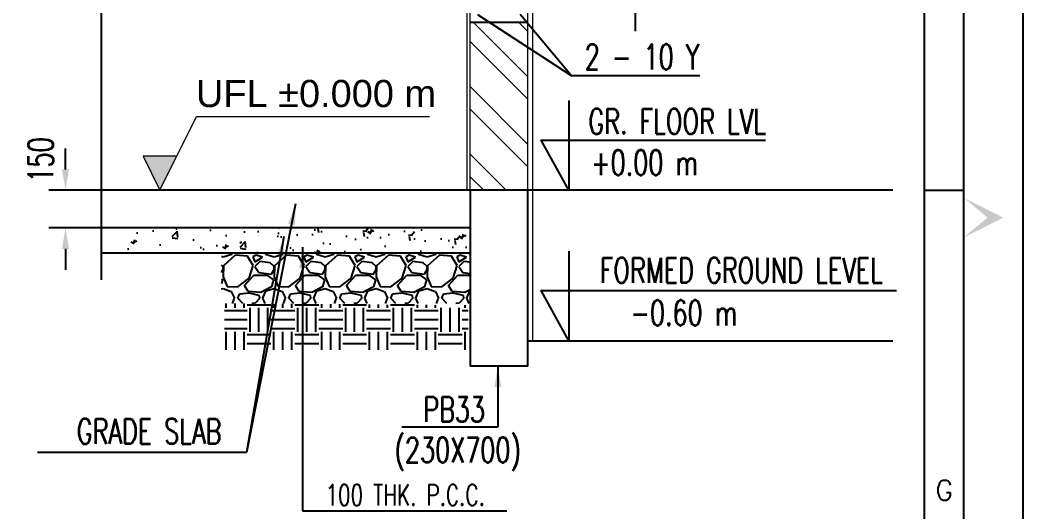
# Model space of a CAD drawing. Header units: millimetres. Extents: x 2659630 to 6742168, y -2425387 to -732288.
# Drawn here: x 2942680 to 2954664, y -945747 to -939868 of the extents above; entities that cross this region are included whole.
import ezdxf
from ezdxf.enums import TextEntityAlignment as Align

# ---------------------------------------------------------------- set-up
doc = ezdxf.new("R2010")
doc.units = ezdxf.units.MM
doc.header["$PDMODE"] = 35
doc.header["$PDSIZE"] = -25
for name, color, linetype in [('A-EARTH FILL', 1, 'Continuous'), ('A-RUBBLE', 1, 'Continuous'), ('PNA', 8, 'Continuous'), ('S-BEAM NO', 3, 'Continuous'), ('S-BEAM OUTER', 4, 'Continuous'), ('S-BRECK LINE', 8, 'Continuous'), ('S-DIM-1', 5, 'Continuous'), ('S-LEVEL SECTION', 3, 'Continuous'), ('S-PCC', 9, 'Continuous')]:
    doc.layers.add(name, color=color, linetype=linetype)
for name, color, linetype, lineweight in [('A-PLASTER', 50, 'Continuous', 0), ('A-WALL', 113, 'Continuous', 9), ('A-WALL-PATT', 111, 'Continuous', 0), ('G-ANNO-DIMS', 111, 'Continuous', 9)]:
    doc.layers.add(name, color=color, linetype=linetype, lineweight=lineweight)
doc.styles.add('Arial_5', font='arial.ttf', dxfattribs={"height": 108.188623})
doc.styles.add('ROMANS', font='r.shx', dxfattribs={"width": 0.7})
doc.dimstyles.new('dim33.33', dxfattribs={"dimtxt": 250, "dimasz": 250, "dimexe": 200, "dimexo": 200, "dimgap": 100, "dimtad": 1, "dimdec": 0, "dimlfac": 0.333331, "dimzin": 0, "dimdsep": 46, "dimtxsty": 'ROMANS', "dimcen": 0, "dimclrd": 5, "dimclre": 5, "dimclrt": 4, "dimadec": 0, "dimazin": 0, "dimtfac": 1, "dimtdec": 0, "dimtix": 1, "dimtofl": 0, "dimtmove": 2, "dimatfit": 3, "dimfxl": 1, "dimtolj": 1, "dimtzin": 0, "dimlwd": -1, "dimlwe": -1, "dimarcsym": 0})
pattern_1 = [(228.012787, (2484074.004, -1099862.13), (-4876.8000004, -5486.3999997), [82.01315, -8119.3161]), (184.969741, (2484019.14, -1099923.092), (7315.1999971, 609.6000347), [140.7371, -13932.9717]), (132.510447, (2483878.932, -1099935.284), (6096.0000026, -6705.5999977), [99.2356, -9824.3335]), (267.273689, (2483641.188, -1100087.684), (609.6000013, 12192), [128.1611, -12687.945]), (292.833654, (2483635.092, -1100215.7), (-3048.0000003, 7315.1999999), [125.6721, -12441.55386]), (357.273689, (2483683.86, -1100331.524), (-12192, 609.6000013), [128.1611, -12687.945]), (37.6942405, (2483811.876, -1100337.62), (-7924.7999996, -6096.0000005), [169.4865, -16779.1477]), (72.2553284, (2483945.988, -1100233.988), (4267.2000011, 13411.1999996), [160.0127, -15841.2616]), (121.4295656, (2483994.756, -1100081.588), (-4876.8000007, 7924.7999996), [128.5951, -12730.931]), (175.236358, (2483927.7, -1099971.86), (6705.6, -609.600001), [146.8112, -7193.7449]), (222.397438, (2483781.396, -1099959.668), (-7315.1999998, -6705.60000026), [189.8587, -18796.0254]), (138.814075, (2484244.69, -1100093.78), (-4267.2, 3657.6), [64.8011, -6415.3358]), (171.4692344, (2484195.924, -1100051.108), (7924.8000002, -1219.1999986), [123.2837, -12205.11336]), (225, (2484074, -1100032.8), (0, -609.6), [86.21024, -775.89435]), (203.19859, (2484031.33, -1099959.67), (3048, 1219.2), [46.4259, -4596.1494]), (291.80141, (2483988.66, -1099977.96), (-609.6, 1828.8), [65.65575, -3217.1407]), (30.963757, (2484013.04, -1100038.92), (1828.8, 1219.2), [106.6367, -3447.91156]), (161.56505, (2484104.48, -1099984.05), (1219.2, -609.6), [77.1089, -1850.61555]), (16.38954, (2483635.092, -1099977.956), (6096, 1828.8), [108.0211, -10694.1184]), (70.346176, (2483738.724, -1099947.476), (-2438.4000002, -6705.6), [90.62375, -8971.73176]), (293.19859, (2484104.484, -1099862.13), (-1219.2, 3048), [92.8512, -4549.72406]), (343.61046, (2484141.06, -1099947.476), (-6096.0000001, 1828.7999996), [108.0211, -10694.1184]), (339.443955, (2483635.09, -1100355.91), (-3048, 1219.2), [104.16845, -5104.2562]), (294.775141, (2483732.63, -1100392.484), (-3048.0000036, 6705.5999984), [87.2813, -8640.8624]), (66.80141, (2484110.58, -1100471.73), (1219.2, 3048), [92.8512, -4549.72406]), (17.354025, (2484147.156, -1100386.388), (-7924.7999998, -2438.4000005), [102.18786, -10116.5702]), (69.443955, (2483811.876, -1100471.73), (-1219.2, -3048), [52.0842, -5156.34046]), (101.309932, (2484074, -1100471.73), (-609.6, 2438.4), [31.0835, -3077.2788]), (165.963757, (2484067.91, -1100441.25), (1828.8, -609.6), [125.6721, -2387.7731]), (186.009006, (2483945.988, -1100410.772), (6096, 609.6000003), [116.4641, -11529.9276]), (303.690068, (2484013.04, -1100093.78), (-609.6, 1219.2), [87.9177, -2110.0263]), (353.1572266, (2484061.812, -1100166.932), (10363.2000001, -1219.1999995), [153.4936, -15195.8422]), (60.945396, (2484214.21, -1100185.22), (-2438.4, -4267.2), [62.762, -6213.45416]), (90, (2484244.7, -1100130.36), (-609.6, 609.6), [36.576, -573.024]), (120.256437, (2483933.796, -1100392.484), (2438.3999997, -4267.2), [84.6881, -8384.1458]), (48.012787, (2483891.124, -1100319.33), (4876.8000004, 5486.3999996), [164.0263, -8037.3029]), (0, (2484000.85, -1100197.4), (609.6, 609.6), [158.496, -451.104]), (325.3048465, (2484159.35, -1100197.41), (6096.0000023, -4267.1999967), [96.3863, -9542.236]), (254.054604, (2484238.6, -1100252.28), (-609.6, -2438.4), [88.759, -4349.196]), (207.6459754, (2484214.212, -1100337.62), (-11582.4000004, -6095.9999992), [144.5148, -14306.99146]), (175.426079, (2484086.196, -1100404.676), (-7924.8, 609.6), [152.8871, -15135.80315])]
pattern_2 = [(90, (5480530.2, -1100471.73), (-285.75, 285.75), [285.75, -285.75]), (90, (5480423.03, -1100471.73), (-285.75, 285.75), [285.75, -285.75]), (90, (5480315.87, -1100471.73), (-285.75, 285.75), [285.75, -285.75]), (180, (5480280.16, -1100436), (-285.75, -285.75), [285.75, -285.75]), (180, (5480280.16, -1100328.86), (-285.75, -285.75), [285.75, -285.75]), (180, (5480280.16, -1100221.7), (-285.75, -285.75), [285.75, -285.75])]
pattern_3 = [(135, (3565796.16, -1100408.7), (-404.1115, -404.1115), []), (135, (3565796.16, -1100139.3), (-404.1115, -404.1115), [])]
pattern_4 = [(50, (-6436145.54, 1541513), (546.554007, -47.817257), [57.15, -628.65]), (355, (-6436145.54, 1541513), (-105.728478, 573.16993), [45.72, -502.92]), (100.451, (-6436100, 1541509.03), (440.827505, 525.350063), [48.57, -534.27]), (46.1842, (-6436145.54, 1541665.4), (813.237123, -126.126984), [85.725, -942.975]), (96.6356, (-6436077.8, 1541654.9), (712.212703, 742.27667), [72.855, -801.405]), (351.184, (-6436145.54, 1541665.4), (712.21382, 742.27535), [68.58, -754.38]), (21, (-6436069.34, 1541627.3), (454.84464, -306.796556), [57.15, -628.65]), (326, (-6436069.34, 1541627.3), (185.406085, 552.563898), [45.72, -502.92]), (71.4514, (-6436031.44, 1541601.75), (640.249472, 245.768573), [48.57, -534.27]), (37.5, (-6436145.54, 1541513.01), (9.2658098, 253.6651166), [0, -496.824, 0, -510.54, 0, -504.825]), (7.5, (-6436145.54, 1541513.01), (200.4589875, 300.5417245), [0, -291.084, 0, -485.394, 0, -192.405]), (327.5, (-6436315.47, 1541513.01), (406.7717855, -17.186232), [0, -190.5, 0, -594.36, 0, -788.67]), (317.5, (-6436391.67, 1541513), (444.387544, 76.279473), [0, -247.65, 0, -394.716, 0, -560.07])]

# ---------------------------------------------------------------- blocks, each defined once
blk = doc.blocks.new('Spot section')
at = {"layer": 'G-ANNO-DIMS'}
h = blk.add_hatch(color=256, dxfattribs=at)
h.dxf.hatch_style = 1
h.paths.add_polyline_path([(0, 135.6), (67.3, 0), (134.5, 135.6)])
blk.add_lwpolyline([(134.5, 135.6), (0, 135.6), (67.3, 0), (213.2, 294.3), (1141.2, 294.3)], dxfattribs=at)
blk = doc.blocks.new('*D873')
at = {"layer": 'Defpoints', "color": 0, "ltscale": 2500}
for p in [(2949168, -939202), (2949168, -939502), (2950030, -939502)]:
    blk.add_point(p, dxfattribs=at)
at = {"layer": 'S-DIM-1', "color": 5}
for p, q in [((2950030, -938952), (2950030, -938702)), ((2949368, -939202), (2950230, -939202)), ((2949368, -939502), (2950230, -939502)), ((2950030, -939752), (2950030, -940002))]:
    blk.add_line(p, q, dxfattribs=at)
at = {"layer": 'S-DIM-1', "color": 5, "ltscale": 2500}
for points in [[(2949989, -938952), (2950072, -938952), (2950030, -939202)], [(2950072, -939752), (2949989, -939752), (2950030, -939502)]]:
    blk.add_solid(points, dxfattribs=at)
at = {"layer": 'S-DIM-1', "color": 4, "ltscale": 2500, "insert": (2949787, -938793), "char_height": 250, "attachment_point": 5, "rotation": 90, "style": 'ROMANS'}
blk.add_mtext('\\A1;{\\H1.2x;100}', dxfattribs=at)
blk = doc.blocks.new('*D883')
at = {"layer": 'Defpoints', "color": 0, "ltscale": 2500}
for p in [(2943853, -941902), (2943223, -942352), (2943853, -942352)]:
    blk.add_point(p, dxfattribs=at)
at = {"layer": 'S-DIM-1', "color": 5}
for p, q in [((2943223, -941652), (2943223, -941402)), ((2943653, -941902), (2943023, -941902)), ((2943653, -942352), (2943023, -942352)), ((2943223, -942602), (2943223, -942852))]:
    blk.add_line(p, q, dxfattribs=at)
at = {"layer": 'S-DIM-1', "color": 5, "ltscale": 2500}
for points in [[(2943181, -941652), (2943265, -941652), (2943223, -941902)], [(2943265, -942602), (2943181, -942602), (2943223, -942352)]]:
    blk.add_solid(points, dxfattribs=at)
at = {"layer": 'S-DIM-1', "color": 4, "ltscale": 2500, "insert": (2942926, -941539), "char_height": 250, "attachment_point": 5, "rotation": 90, "style": 'ROMANS'}
blk.add_mtext('\\A1;{\\H1.2x;150}', dxfattribs=at)
blk = doc.blocks.new('*D891')
at = {"layer": 'Defpoints', "color": 0, "ltscale": 2500}
for p in [(2949168, -939202), (2949168, -939502), (2950030, -939502)]:
    blk.add_point(p, dxfattribs=at)
at = {"layer": 'S-DIM-1', "color": 5}
for p, q in [((2950030, -938952), (2950030, -938702)), ((2949368, -939202), (2950230, -939202)), ((2949368, -939502), (2950230, -939502)), ((2950030, -939752), (2950030, -940002))]:
    blk.add_line(p, q, dxfattribs=at)
at = {"layer": 'S-DIM-1', "color": 5, "ltscale": 2500}
for points in [[(2949989, -938952), (2950072, -938952), (2950030, -939202)], [(2950072, -939752), (2949989, -939752), (2950030, -939502)]]:
    blk.add_solid(points, dxfattribs=at)
at = {"layer": 'S-DIM-1', "color": 4, "ltscale": 2500, "insert": (2949787, -938793), "char_height": 250, "attachment_point": 5, "rotation": 90, "style": 'ROMANS'}
blk.add_mtext('\\A1;{\\H1.2x;100}', dxfattribs=at)
blk = doc.blocks.new('*D893')
at = {"layer": 'Defpoints', "color": 0, "ltscale": 2500}
for p in [(2949168, -939202), (2949168, -939502), (2950030, -939502)]:
    blk.add_point(p, dxfattribs=at)
at = {"layer": 'S-DIM-1', "color": 5}
for p, q in [((2950030, -938952), (2950030, -938702)), ((2949368, -939202), (2950230, -939202)), ((2949368, -939502), (2950230, -939502)), ((2950030, -939752), (2950030, -940002))]:
    blk.add_line(p, q, dxfattribs=at)
at = {"layer": 'S-DIM-1', "color": 5, "ltscale": 2500}
for points in [[(2949989, -938952), (2950072, -938952), (2950030, -939202)], [(2950072, -939752), (2949989, -939752), (2950030, -939502)]]:
    blk.add_solid(points, dxfattribs=at)
at = {"layer": 'S-DIM-1', "color": 4, "ltscale": 2500, "insert": (2949787, -938793), "char_height": 250, "attachment_point": 5, "rotation": 90, "style": 'ROMANS'}
blk.add_mtext('\\A1;{\\H1.2x;100}', dxfattribs=at)
blk = doc.blocks.new('*D896')
at = {"layer": 'Defpoints', "color": 0, "ltscale": 2500}
for p in [(2943853, -941902), (2943223, -942352), (2943853, -942352)]:
    blk.add_point(p, dxfattribs=at)
at = {"layer": 'S-DIM-1', "color": 5}
for p, q in [((2943223, -941652), (2943223, -941402)), ((2943653, -941902), (2943023, -941902)), ((2943653, -942352), (2943023, -942352)), ((2943223, -942602), (2943223, -942852))]:
    blk.add_line(p, q, dxfattribs=at)
at = {"layer": 'S-DIM-1', "color": 5, "ltscale": 2500}
for points in [[(2943181, -941652), (2943265, -941652), (2943223, -941902)], [(2943265, -942602), (2943181, -942602), (2943223, -942352)]]:
    blk.add_solid(points, dxfattribs=at)
at = {"layer": 'S-DIM-1', "color": 4, "ltscale": 2500, "insert": (2942926, -941539), "char_height": 250, "attachment_point": 5, "rotation": 90, "style": 'ROMANS'}
blk.add_mtext('\\A1;{\\H1.2x;150}', dxfattribs=at)
blk = doc.blocks.new('*D899')
at = {"layer": 'Defpoints', "color": 0, "ltscale": 2500}
for p in [(2943853, -941902), (2943223, -942352), (2943853, -942352)]:
    blk.add_point(p, dxfattribs=at)
at = {"layer": 'S-DIM-1', "color": 5}
for p, q in [((2943223, -941652), (2943223, -941402)), ((2943653, -941902), (2943023, -941902)), ((2943653, -942352), (2943023, -942352)), ((2943223, -942602), (2943223, -942852))]:
    blk.add_line(p, q, dxfattribs=at)
at = {"layer": 'S-DIM-1', "color": 5, "ltscale": 2500}
for points in [[(2943181, -941652), (2943265, -941652), (2943223, -941902)], [(2943265, -942602), (2943181, -942602), (2943223, -942352)]]:
    blk.add_solid(points, dxfattribs=at)
at = {"layer": 'S-DIM-1', "color": 4, "ltscale": 2500, "insert": (2942926, -941539), "char_height": 250, "attachment_point": 5, "rotation": 90, "style": 'ROMANS'}
blk.add_mtext('\\A1;{\\H1.2x;150}', dxfattribs=at)
blk = doc.blocks.new('FOLDER')
at = {"layer": 'PNA'}
for points in [[(-1250, 2500), (0, 0), (0, 1000)], [(1250, 2500), (0, 0), (0, 1000)]]:
    blk.add_solid(points, dxfattribs=at)
blk = doc.blocks.new('A1_SHEET.')
at = {"flags": 128}
blk.add_lwpolyline([(0, 0), (0, 594), (841, 594), (841, 0)], close=True, dxfattribs=at)
at = {"layer": 'PNA'}
blk.add_line((828.5, 154.7), (833.5, 154.7), dxfattribs=at)
at = {"layer": 'PNA', "color": 1}
for points in [[(7.5, 6.2), (833.5, 6.2), (833.5, 587.8), (7.5, 587.8)], [(17.5, 11.2), (828.5, 11.2), (828.5, 582.8), (17.5, 582.8)]]:
    blk.add_lwpolyline(points, close=True, dxfattribs=at)
at = {"layer": 'PNA', "xscale": 0.0020000000001672, "yscale": 0.0020000000001672, "zscale": 0.0020000000001672, "rotation": 90}
blk.add_blockref('FOLDER', (838.5, 151.2), dxfattribs=at)
at = {"layer": 'PNA', "style": 'ROMANS'}
blk.add_text('G', height=2.5, dxfattribs=at).set_placement((831, 116.55), align=Align.MIDDLE)

msp = doc.modelspace()

# ---------------------------------------------------------------- hatches: boundary and pattern name
at = {"layer": 'A-EARTH FILL'}
h = msp.add_hatch(dxfattribs=at)
h.set_pattern_fill('EARTH', color=256, scale=45, angle=90)
h.set_pattern_definition(pattern_2)
h.paths.add_polyline_path([(2948033.139, -943808.851), (2948033.139, -943275.991), (2945123.139, -943255.505), (2945123.139, -943808.851)])
h = msp.add_hatch(dxfattribs=at)
h.set_pattern_fill('EARTH', color=256, scale=45, angle=90)
h.set_pattern_definition(pattern_2)
h.paths.add_polyline_path([(2948033.139, -943808.851), (2948033.139, -943275.991), (2945123.139, -943255.505), (2945123.139, -943808.851)])
h = msp.add_hatch(dxfattribs=at)
h.set_pattern_fill('EARTH', color=256, scale=45, angle=90)
h.set_pattern_definition(pattern_2)
h.paths.add_polyline_path([(2948033.139, -943808.851), (2948033.139, -943275.991), (2945123.139, -943255.505), (2945123.139, -943808.851)])
at = {"layer": 'A-RUBBLE'}
h = msp.add_hatch(dxfattribs=at)
h.set_pattern_fill('GRAVEL', color=256, scale=24)
h.set_pattern_definition(pattern_1)
h.paths.add_polyline_path([(2948056.694, -942655.505), (2945086.694, -942655.505), (2945086.694, -943255.505), (2948056.694, -943255.505)])
h = msp.add_hatch(dxfattribs=at)
h.set_pattern_fill('GRAVEL', color=256, scale=24)
h.set_pattern_definition(pattern_1)
h.paths.add_polyline_path([(2948056.694, -942655.505), (2945086.694, -942655.505), (2945086.694, -943255.505), (2948056.694, -943255.505)])
h = msp.add_hatch(dxfattribs=at)
h.set_pattern_fill('GRAVEL', color=256, scale=24)
h.set_pattern_definition(pattern_1)
h.paths.add_polyline_path([(2948056.694, -942655.505), (2945086.694, -942655.505), (2945086.694, -943255.505), (2948056.694, -943255.505)])
at = {"layer": 'A-WALL-PATT'}
h = msp.add_hatch(dxfattribs=at)
h.set_pattern_fill('ANSI32', color=256, scale=60, angle=90, style=0)
h.set_pattern_definition(pattern_3)
h.paths.add_polyline_path([(2948058.481, -939892.477), (2948058.481, -941902.477), (2948748.481, -941902.477), (2948748.481, -939892.477)])
h = msp.add_hatch(dxfattribs=at)
h.set_pattern_fill('ANSI32', color=256, scale=60, angle=90, style=0)
h.set_pattern_definition(pattern_3)
h.paths.add_polyline_path([(2948058.481, -939892.477), (2948058.481, -941902.477), (2948748.481, -941902.477), (2948748.481, -939892.477)])
h = msp.add_hatch(dxfattribs=at)
h.set_pattern_fill('ANSI32', color=256, scale=60, angle=90, style=0)
h.set_pattern_definition(pattern_3)
h.paths.add_polyline_path([(2948058.481, -939892.477), (2948058.481, -941902.477), (2948748.481, -941902.477), (2948748.481, -939892.477)])
at = {"layer": 'S-PCC'}
h = msp.add_hatch(dxfattribs=at)
h.set_pattern_fill('AR-CONC', color=256, scale=3, style=0)
h.set_pattern_definition(pattern_4)
h.paths.add_polyline_path([(2943776.505, -942652.477), (2943776.505, -942352.477), (2948211.983, -942352.477), (2948389.59, -942425.405), (2948114.842, -942425.405), (2948114.842, -942802.477), (2948058.481, -942802.477), (2948058.481, -942652.477)])
h = msp.add_hatch(dxfattribs=at)
h.set_pattern_fill('AR-CONC', color=256, scale=3, style=0)
h.set_pattern_definition(pattern_4)
h.paths.add_polyline_path([(2943776.505, -942652.477), (2943776.505, -942352.477), (2948211.983, -942352.477), (2948389.59, -942425.405), (2948114.842, -942425.405), (2948114.842, -942802.477), (2948058.481, -942802.477), (2948058.481, -942652.477)])
h = msp.add_hatch(dxfattribs=at)
h.set_pattern_fill('AR-CONC', color=256, scale=3, style=0)
h.set_pattern_definition(pattern_4)
h.paths.add_polyline_path([(2943776.505, -942652.477), (2943776.505, -942352.477), (2948211.983, -942352.477), (2948389.59, -942425.405), (2948114.842, -942425.405), (2948114.842, -942802.477), (2948058.481, -942802.477), (2948058.481, -942652.477)])

# ---------------------------------------------------------------- linework, layer by layer
at = {"layer": 'A-PLASTER'}
for p, q in [((2948022.481, -941902.477), (2948022.481, -939166.477)), ((2948022.481, -941902.477), (2948022.481, -939166.477)), ((2948022.481, -941902.477), (2948022.481, -939166.477)), ((2948808.481, -943701.541), (2948808.481, -939562.477)), ((2948808.481, -943701.541), (2948808.481, -939562.477)), ((2948808.481, -943701.541), (2948808.481, -939562.477))]:
    msp.add_line(p, q, dxfattribs=at)
at = {"layer": 'A-WALL'}
for p, q in [((2948058.481, -941902.477), (2948058.481, -939502.477)), ((2948058.481, -941902.477), (2948058.481, -939502.477)), ((2948058.481, -941902.477), (2948058.481, -939502.477)), ((2948748.481, -941902.477), (2948748.481, -939502.477)), ((2948748.481, -941902.477), (2948748.481, -939502.477)), ((2948748.481, -941902.477), (2948748.481, -939502.477))]:
    msp.add_line(p, q, dxfattribs=at)
at = {"layer": 'S-BEAM OUTER'}
for p, q in [((2948058.481, -939892.477), (2948748.481, -939892.477)), ((2948058.481, -939892.477), (2948748.481, -939892.477)), ((2948058.481, -939892.477), (2948748.481, -939892.477)), ((2948748.481, -941902.477), (2943653.342, -941902.477)), ((2948748.481, -941902.477), (2943653.342, -941902.477)), ((2948748.481, -941902.477), (2943653.342, -941902.477)), ((2948058.481, -942352.477), (2943653.342, -942352.477)), ((2948058.481, -942352.477), (2943653.342, -942352.477)), ((2948058.481, -942352.477), (2943653.342, -942352.477)), ((2948058.481, -942652.477), (2943653.342, -942652.477)), ((2948058.481, -942652.477), (2943653.342, -942652.477)), ((2948058.481, -942652.477), (2943653.342, -942652.477))]:
    msp.add_line(p, q, dxfattribs=at)
msp.add_lwpolyline([(2948748.481, -941902.477), (2948058.481, -941902.477), (2948058.481, -944001.541), (2948748.481, -944001.541)], close=True, dxfattribs=at)
msp.add_lwpolyline([(2948748.481, -941902.477), (2948058.481, -941902.477), (2948058.481, -944001.541), (2948748.481, -944001.541)], close=True, dxfattribs=at)
msp.add_lwpolyline([(2948748.481, -941902.477), (2948058.481, -941902.477), (2948058.481, -944001.541), (2948748.481, -944001.541)], close=True, dxfattribs=at)
at = {"layer": 'S-BRECK LINE'}
msp.add_lwpolyline([(2943653.342, -942972.46), (2943653.342, -937236.726), (2943928.09, -937236.726), (2943378.594, -937011.095), (2943653.342, -937011.095), (2943653.342, -932148.595)], dxfattribs=at)
msp.add_lwpolyline([(2943653.342, -942972.46), (2943653.342, -937236.726), (2943928.09, -937236.726), (2943378.594, -937011.095), (2943653.342, -937011.095), (2943653.342, -932148.595)], dxfattribs=at)
msp.add_lwpolyline([(2943653.342, -942972.46), (2943653.342, -937236.726), (2943928.09, -937236.726), (2943378.594, -937011.095), (2943653.342, -937011.095), (2943653.342, -932148.595)], dxfattribs=at)
at = {"layer": 'S-DIM-1'}
for p, q in [((2948148.024, -939802.159), (2949266.594, -940529.472)), ((2948148.024, -939802.159), (2949266.594, -940529.472)), ((2948148.024, -939802.159), (2949266.594, -940529.472)), ((2949266.594, -940529.472), (2948658.13, -939802.159)), ((2949266.594, -940529.472), (2948658.13, -939802.159)), ((2949266.594, -940529.472), (2948658.13, -939802.159)), ((2949266.594, -940529.472), (2950802.453, -940529.472)), ((2949266.594, -940529.472), (2950802.453, -940529.472)), ((2949266.594, -940529.472), (2950802.453, -940529.472))]:
    msp.add_line(p, q, dxfattribs=at)
at = {"layer": 'S-LEVEL SECTION'}
for p, q in [((2953109.913, -941902.477), (2948748.481, -941902.477)), ((2953109.913, -941902.477), (2948748.481, -941902.477)), ((2953109.913, -941902.477), (2948748.481, -941902.477)), ((2948748.481, -943701.541), (2953109.913, -943701.541)), ((2948748.481, -943701.541), (2953109.913, -943701.541)), ((2948748.481, -943701.541), (2953109.913, -943701.541))]:
    msp.add_line(p, q, dxfattribs=at)
for points in [[(2949239.304, -940829.73), (2949239.304, -941902.477), (2948905.219, -941302.189), (2951588.749, -941302.189)], [(2949239.304, -940829.73), (2949239.304, -941902.477), (2948905.219, -941302.189), (2951588.749, -941302.189)], [(2949239.304, -940829.73), (2949239.304, -941902.477), (2948905.219, -941302.189), (2951588.749, -941302.189)], [(2949239.304, -942628.794), (2949239.304, -943701.541), (2948905.219, -943101.253), (2953151.855, -943101.253)], [(2949239.304, -942628.794), (2949239.304, -943701.541), (2948905.219, -943101.253), (2953151.855, -943101.253)], [(2949239.304, -942628.794), (2949239.304, -943701.541), (2948905.219, -943101.253), (2953151.855, -943101.253)]]:
    msp.add_lwpolyline(points, dxfattribs=at)

# ---------------------------------------------------------------- block references
at = {"xscale": 94.00879904875153, "yscale": 94.00879904875153, "zscale": 94.00879904875153}
msp.add_blockref('A1_SHEET.', (2875603.059, -956443.07), dxfattribs=at)
at = {"layer": 'G-ANNO-DIMS', "xscale": 3, "yscale": 3, "zscale": 3}
msp.add_blockref('Spot section', (2944149.611, -941902.474), dxfattribs=at)
msp.add_blockref('Spot section', (2944149.611, -941902.474), dxfattribs=at)
msp.add_blockref('Spot section', (2944149.611, -941902.474), dxfattribs=at)

# ---------------------------------------------------------------- texts
at = {"layer": 'G-ANNO-DIMS', "insert": (2944781.773, -940583.33), "char_height": 324.56587, "width": 3120.37763, "attachment_point": 1, "line_spacing_factor": 0.938532, "style": 'Arial_5'}
msp.add_mtext('UFL %%P0.000 m', dxfattribs=at)
msp.add_mtext('UFL %%P0.000 m', dxfattribs=at)
msp.add_mtext('UFL %%P0.000 m', dxfattribs=at)
at = {"layer": 'S-BEAM NO', "style": 'ROMANS', "width": 0.7}
for s, p in [('PB33', (2947866.389, -944521.301, 0)), ('PB33', (2947866.389, -944521.301, 0)), ('PB33', (2947866.389, -944521.301, 0)), ('(230X700)', (2947909.516, -945005.13, 0)), ('(230X700)', (2947909.516, -945005.13, 0)), ('(230X700)', (2947909.516, -945005.13, 0))]:
    msp.add_text(s, height=300, dxfattribs=at).set_placement(p, align=Align.MIDDLE_CENTER)
at = {"layer": 'S-DIM-1', "color": 4, "ltscale": 2500, "char_height": 300, "attachment_point": 5, "rotation": 0.0000046, "style": 'ROMANS'}
for s, insert in [('{\\A1;2 - 10 Y }', (2950113.005, -940306.644)), ('{\\A1;2 - 10 Y }', (2950113.005, -940306.644)), ('{\\A1;2 - 10 Y }', (2950113.005, -940306.644)), ('{\\A1;GRADE SLAB }', (2944221.102, -944782.797))]:
    msp.add_mtext(s, dxfattribs=dict(at, insert=insert))
at = {"layer": 'S-DIM-1', "color": 4, "ltscale": 2500, "insert": (2947281.698, -945543.403, 0), "char_height": 250, "attachment_point": 5, "style": 'ROMANS'}
msp.add_mtext('{\\A1;100 THK. P.C.C.}', dxfattribs=at)
msp.add_mtext('{\\A1;100 THK. P.C.C.}', dxfattribs=at)
msp.add_mtext('{\\A1;100 THK. P.C.C.}', dxfattribs=at)
at = {"layer": 'S-LEVEL SECTION', "char_height": 300, "attachment_point": 5, "line_spacing_factor": 0.938532, "style": 'ROMANS'}
for s, insert in [('GR. FLOOR LVL', (2950533.325, -941078.83)), ('GR. FLOOR LVL', (2950533.325, -941078.83)), ('GR. FLOOR LVL', (2950533.325, -941078.83)), ('+0.00 m', (2950142.366, -941571.078)), ('+0.00 m', (2950142.366, -941571.078)), ('+0.00 m', (2950142.366, -941571.078)), ('FORMED GROUND LEVEL', (2951299.407, -942857.849)), ('FORMED GROUND LEVEL', (2951299.407, -942857.849)), ('FORMED GROUND LEVEL', (2951299.407, -942857.849)), ('-0.60 m', (2950612.197, -943366.218)), ('-0.60 m', (2950612.197, -943366.218)), ('-0.60 m', (2950612.197, -943366.218))]:
    msp.add_mtext(s, dxfattribs=dict(at, insert=insert))

# ---------------------------------------------------------------- dimensions: what is measured, and where the dimension line sits
at = {"layer": 'S-DIM-1'}
for base, p1, p2, picture, middle in [((2950030.307, -939502.477), (2949168.481, -939202.477), (2949168.481, -939502.477), '*D873', (2949786.975, -938793.385)), ((2950030.307, -939502.477), (2949168.481, -939202.477), (2949168.481, -939502.477), '*D891', (2949786.975, -938793.385)), ((2950030.307, -939502.477), (2949168.481, -939202.477), (2949168.481, -939502.477), '*D893', (2949786.975, -938793.385)), ((2943222.986, -942352.477), (2943853.342, -941902.477), (2943853.342, -942352.477), '*D883', (2942925.642, -941539.196)), ((2943222.986, -942352.477), (2943853.342, -941902.477), (2943853.342, -942352.477), '*D896', (2942925.642, -941539.196)), ((2943222.986, -942352.477), (2943853.342, -941902.477), (2943853.342, -942352.477), '*D899', (2942925.642, -941539.196))]:
    dim = msp.add_linear_dim(base=base, p1=p1, p2=p2, angle=90, text='{\\H1.2x;<>}', dimstyle='dim33.33', dxfattribs=at)
    dim.commit()
    dim.dimension.update_dxf_attribs({"geometry": picture, "text_midpoint": middle, "dimtype": 160})

# ---------------------------------------------------------------- leaders
for points in [[(2945972.497, -942063.564), (2945387.423, -945034.38), (2942887.163, -945034.38)], [(2945831.014, -942454.082), (2945387.423, -945034.38), (2942887.163, -945034.38)], [(2945831.014, -942454.082), (2945387.423, -945034.38), (2942887.163, -945034.38)], [(2946056.134, -942579.973, 0), (2946056.134, -945733.879, 0), (2948494.987, -945733.879, 0)], [(2946056.134, -942579.973, 0), (2946056.134, -945733.879, 0), (2948494.987, -945733.879, 0)], [(2946056.134, -942579.973, 0), (2946056.134, -945733.879, 0), (2948494.987, -945733.879, 0)], [(2948390.04, -944004.886, 0), (2948390.04, -944735.007, 0), (2947241.988, -944735.007, 0)], [(2948390.04, -944004.886, 0), (2948390.04, -944735.007, 0), (2947241.988, -944735.007, 0)], [(2948390.04, -944004.886, 0), (2948390.04, -944735.007, 0), (2947241.988, -944735.007, 0)]]:
    msp.add_leader(points, dimstyle='dim33.33', dxfattribs=at)

doc.saveas('drawing.dxf')
